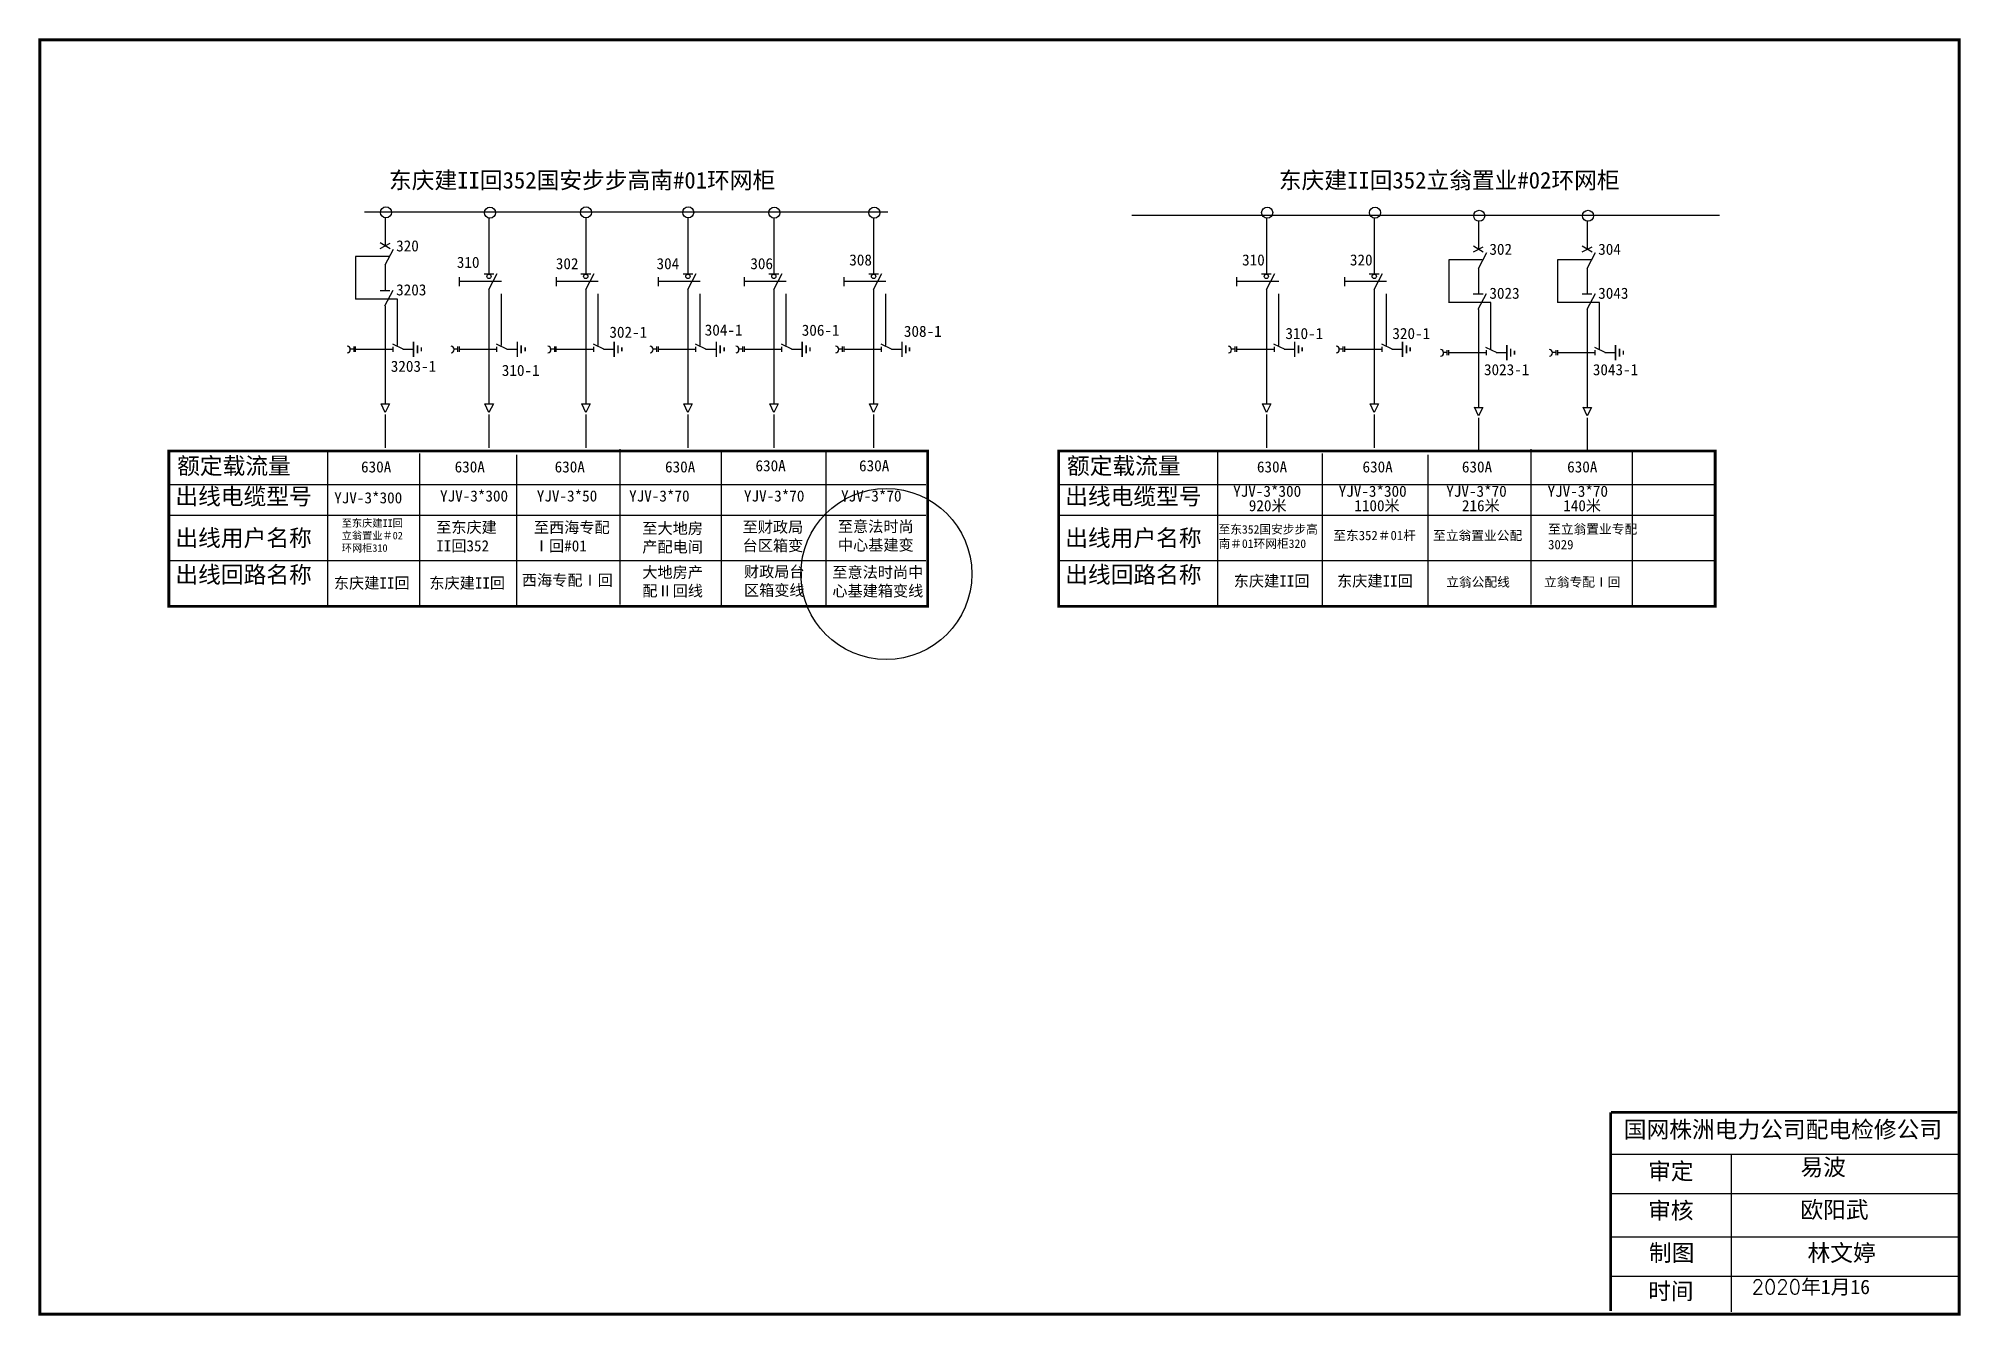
# Model space of a CAD drawing. Extents: x -1 to 345, y -241 to -11.
import ezdxf

# ---------------------------------------------------------------- set-up
doc = ezdxf.new("R2010")
doc.units = 0
doc.header["$LTSCALE"] = 0.774411
doc.linetypes.add('ACAD_ISO02W100', pattern=[15, 12, -3])
doc.linetypes.add('CENTER', pattern=[50.8, 31.75, -6.35, 6.35, -6.35])
doc.layers.get('0').update_dxf_attribs({"linetype": 'CONTINUOUS'})
doc.styles.add('HZ', font='')
doc.styles.get("Standard").update_dxf_attribs({"font": '', "height": 2.5})
doc.styles.add('STYLE1', font='txt.shx', dxfattribs={"height": 2.6})
doc.styles.add('字体', font='', dxfattribs={"height": 2.5})
doc.styles.get('HZ').set_extended_font_data('SimSun')
doc.styles.get('Standard').set_extended_font_data('SimSun')
doc.styles.get('字体').set_extended_font_data('KaiTi_GB2312')

msp = doc.modelspace()

# ---------------------------------------------------------------- linework, layer by layer
for p, q in [((58.18, -42.51), (152.37, -42.51)), ((61.91, -43.6), (61.91, -48.5)), ((80.59, -43.6), (80.59, -53.65)), ((98.01, -43.6), (98.01, -53.65)), ((116.4, -43.6), (116.4, -53.65)), ((131.86, -43.6), (131.86, -53.65)), ((149.81, -43.6), (149.81, -53.65)), ((196.3, -43.12), (302.09, -43.12)), ((220.51, -43.6), (220.51, -53.65)), ((239.92, -43.6), (239.92, -53.65)), ((258.68, -44.21), (258.68, -49.11)), ((278.27, -44.21), (278.27, -49.11)), ((61.02, -48.03), (62.79, -49.1)), ((61.02, -49.1), (62.79, -48.15)), ((61.91, -52.06), (63.41, -49.22)), ((257.79, -48.64), (259.56, -49.71)), ((257.79, -49.71), (259.56, -48.77)), ((258.68, -52.67), (260.18, -49.83)), ((277.38, -48.64), (279.15, -49.71)), ((277.38, -49.71), (279.15, -48.77)), ((278.27, -52.67), (279.77, -49.83)), ((61.91, -52.12), (61.91, -56.61)), ((75.23, -54.23), (75.23, -55.9)), ((79.7, -53.68), (81.47, -53.68)), ((80.59, -56.45), (82.09, -53.61)), ((92.66, -54.23), (92.66, -55.9)), ((97.13, -53.68), (98.9, -53.68)), ((98.01, -56.45), (99.51, -53.61)), ((111.05, -54.23), (111.05, -55.9)), ((115.52, -53.68), (117.29, -53.68)), ((116.4, -56.45), (117.9, -53.61)), ((126.51, -54.23), (126.51, -55.9)), ((130.98, -53.68), (132.75, -53.68)), ((131.86, -56.45), (133.36, -53.61)), ((144.46, -54.23), (144.46, -55.9)), ((148.93, -53.68), (150.7, -53.68)), ((149.81, -56.45), (151.31, -53.61)), ((215.15, -54.23), (215.15, -55.9)), ((219.62, -53.68), (221.39, -53.68)), ((220.51, -56.45), (222.01, -53.61)), ((234.57, -54.23), (234.57, -55.9)), ((239.04, -53.68), (240.81, -53.68)), ((239.92, -56.45), (241.42, -53.61)), ((258.68, -52.73), (258.68, -57.23)), ((278.27, -52.73), (278.27, -57.23)), ((60.99, -56.63), (62.76, -56.63)), ((61.87, -59.4), (63.37, -56.56)), ((80.59, -56.37), (80.59, -76.97)), ((98.01, -56.37), (98.01, -76.97)), ((116.4, -56.37), (116.4, -76.97)), ((131.86, -56.37), (131.86, -76.97)), ((149.81, -56.37), (149.81, -76.97)), ((220.51, -56.37), (220.51, -76.97)), ((239.92, -56.37), (239.92, -76.97)), ((257.76, -57.25), (259.53, -57.25)), ((258.64, -60.01), (260.14, -57.17)), ((277.35, -57.25), (279.12, -57.25)), ((278.24, -60.01), (279.74, -57.17)), ((61.91, -59.47), (61.91, -76.97)), ((258.68, -60.08), (258.68, -77.58)), ((278.27, -60.08), (278.27, -77.58)), ((56.25, -67.18), (55.62, -67.18)), ((56.25, -66.75), (56.25, -67.67)), ((56.53, -66.75), (56.53, -67.67)), ((56.57, -67.22), (63.29, -67.22)), ((63.21, -66.22), (65.21, -67.22)), ((63.29, -66.76), (63.29, -67.68)), ((65.1, -67.18), (66.98, -67.18)), ((74.93, -67.18), (74.3, -67.18)), ((74.93, -66.75), (74.93, -67.67)), ((75.21, -66.75), (75.21, -67.67)), ((75.25, -67.22), (81.97, -67.22)), ((81.89, -66.22), (83.89, -67.22)), ((81.97, -66.76), (81.97, -67.68)), ((83.78, -67.18), (85.66, -67.18)), ((92.36, -67.18), (91.73, -67.18)), ((92.36, -66.75), (92.36, -67.67)), ((92.64, -66.75), (92.64, -67.67)), ((92.68, -67.22), (99.4, -67.22)), ((99.32, -66.22), (101.32, -67.22)), ((99.4, -66.76), (99.4, -67.68)), ((101.2, -67.18), (103.09, -67.18)), ((110.75, -67.18), (110.12, -67.18)), ((110.75, -66.75), (110.75, -67.67)), ((111.03, -66.75), (111.03, -67.67)), ((111.07, -67.22), (117.79, -67.22)), ((117.71, -66.22), (119.71, -67.22)), ((117.79, -66.76), (117.79, -67.68)), ((119.59, -67.18), (121.48, -67.18)), ((126.21, -67.18), (125.58, -67.18)), ((126.21, -66.75), (126.21, -67.67)), ((126.49, -66.75), (126.49, -67.67)), ((126.53, -67.22), (133.25, -67.22)), ((133.17, -66.22), (135.17, -67.22)), ((133.25, -66.76), (133.25, -67.68)), ((135.06, -67.18), (136.94, -67.18)), ((144.16, -67.18), (143.53, -67.18)), ((144.16, -66.75), (144.16, -67.67)), ((144.44, -66.75), (144.44, -67.67)), ((144.48, -67.22), (151.2, -67.22)), ((151.12, -66.22), (153.12, -67.22)), ((151.2, -66.76), (151.2, -67.68)), ((153.01, -67.18), (154.89, -67.18)), ((214.85, -67.18), (214.22, -67.18)), ((214.85, -66.75), (214.85, -67.67)), ((215.13, -66.75), (215.13, -67.67)), ((215.17, -67.22), (221.89, -67.22)), ((221.81, -66.22), (223.81, -67.22)), ((221.89, -66.76), (221.89, -67.68)), ((223.7, -67.18), (225.58, -67.18)), ((234.27, -67.18), (233.64, -67.18)), ((234.27, -66.75), (234.27, -67.67)), ((234.55, -66.75), (234.55, -67.67)), ((234.59, -67.22), (241.31, -67.22)), ((241.23, -66.22), (243.23, -67.22)), ((241.31, -66.76), (241.31, -67.68)), ((243.11, -67.18), (245, -67.18)), ((253.02, -67.79), (252.39, -67.79)), ((253.02, -67.37), (253.02, -68.28)), ((253.3, -67.37), (253.3, -68.28)), ((253.34, -67.83), (260.06, -67.83)), ((259.98, -66.83), (261.98, -67.83)), ((260.06, -67.37), (260.06, -68.29)), ((261.87, -67.79), (263.75, -67.79)), ((272.61, -67.79), (271.98, -67.79)), ((272.61, -67.37), (272.61, -68.28)), ((272.9, -67.37), (272.9, -68.28)), ((272.93, -67.83), (279.65, -67.83)), ((279.58, -66.83), (281.58, -67.83)), ((279.65, -67.37), (279.65, -68.29)), ((281.46, -67.79), (283.34, -67.79)), ((61.17, -77.06), (62.7, -77.06)), ((61.91, -78.6), (61.19, -77.03)), ((62.7, -77.06), (61.91, -78.6)), ((79.85, -77.06), (81.38, -77.06)), ((80.59, -78.6), (79.87, -77.03)), ((81.38, -77.06), (80.59, -78.6)), ((97.27, -77.06), (98.8, -77.06)), ((98.02, -78.6), (97.29, -77.03)), ((98.8, -77.06), (98.02, -78.6)), ((115.66, -77.06), (117.19, -77.06)), ((116.41, -78.6), (115.68, -77.03)), ((117.19, -77.06), (116.41, -78.6)), ((131.13, -77.06), (132.65, -77.06)), ((131.87, -78.6), (131.14, -77.03)), ((132.65, -77.06), (131.87, -78.6)), ((149.08, -77.06), (150.6, -77.06)), ((149.82, -78.6), (149.09, -77.03)), ((150.6, -77.06), (149.82, -78.6)), ((219.77, -77.06), (221.3, -77.06)), ((220.51, -78.6), (219.79, -77.03)), ((221.3, -77.06), (220.51, -78.6)), ((239.18, -77.06), (240.71, -77.06)), ((239.93, -78.6), (239.2, -77.03)), ((240.71, -77.06), (239.93, -78.6)), ((257.94, -77.67), (259.47, -77.67)), ((258.69, -79.22), (257.96, -77.64)), ((259.47, -77.67), (258.69, -79.22)), ((277.53, -77.67), (279.06, -77.67)), ((278.28, -79.22), (277.55, -77.64)), ((279.06, -77.67), (278.28, -79.22)), ((51.55, -85.52), (51.55, -113.47)), ((68.11, -85.97), (68.11, -113.24)), ((85.57, -86.2), (85.57, -113.24)), ((104.13, -85.18), (104.13, -113.14)), ((122.37, -85.58), (122.37, -113.31)), ((141.23, -85.74), (141.23, -113.47)), ((211.71, -85.52), (211.71, -113.47)), ((230.56, -85.97), (230.56, -113.24)), ((249.56, -86.2), (249.56, -113.24)), ((268.11, -85.18), (268.11, -113.14)), ((286.36, -85.58), (286.36, -113.31)), ((23.15, -91.56), (159.21, -91.56)), ((183.31, -91.56), (301.29, -91.56)), ((23.15, -97.06), (159.21, -97.06)), ((183.31, -97.06), (301.29, -97.06)), ((23.15, -105.25), (159.21, -105.25)), ((183.31, -105.25), (301.29, -105.25))]:
    msp.add_line(p, q)
at = {"color": 0, "linetype": 'Continuous'}
for p, q in [((62.6, -50.53), (56.56, -50.53)), ((56.56, -50.53), (56.56, -58.18)), ((259.37, -51.14), (253.33, -51.14)), ((253.33, -51.14), (253.33, -58.8)), ((278.96, -51.14), (272.92, -51.14)), ((272.92, -51.14), (272.92, -58.8))]:
    msp.add_line(p, q, dxfattribs=at)
at = {"linetype": 'ACAD_ISO02W100'}
for p, q in [((82.82, -55.06), (75.23, -55.06)), ((82.82, -66.57), (82.82, -55.06)), ((100.24, -55.06), (92.66, -55.06)), ((100.24, -66.57), (100.24, -55.06)), ((118.63, -55.06), (111.05, -55.06)), ((118.63, -66.57), (118.63, -55.06)), ((134.09, -55.06), (126.51, -55.06)), ((134.09, -66.57), (134.09, -55.06)), ((152.04, -55.06), (144.46, -55.06)), ((152.04, -66.57), (152.04, -55.06)), ((222.74, -55.06), (215.15, -55.06)), ((222.74, -66.57), (222.74, -55.06)), ((242.15, -55.06), (234.57, -55.06)), ((242.15, -66.57), (242.15, -55.06)), ((64.14, -58.18), (56.55, -58.18)), ((64.14, -66.57), (64.14, -58.18)), ((260.91, -58.79), (253.32, -58.79)), ((260.91, -67.18), (260.91, -58.8)), ((280.5, -58.79), (272.91, -58.79)), ((280.5, -67.18), (280.5, -58.8))]:
    msp.add_line(p, q, dxfattribs=at)
at = {"linetype": 'CENTER'}
for p, q in [((61.91, -78.93), (61.91, -84.96)), ((80.59, -78.93), (80.59, -84.96)), ((98.02, -78.93), (98.02, -84.96)), ((116.41, -78.93), (116.41, -84.96)), ((131.87, -78.93), (131.87, -84.96)), ((149.82, -78.93), (149.82, -84.96)), ((220.51, -78.93), (220.51, -84.96)), ((239.93, -78.93), (239.93, -84.96)), ((258.69, -79.54), (258.69, -85.57)), ((278.28, -79.54), (278.28, -85.57))]:
    msp.add_line(p, q, dxfattribs=at)
at = {"linetype": 'Continuous'}
for p, q in [((282.52, -212.01), (344.88, -212.01)), ((304.16, -212.02), (304.16, -240.35)), ((282.52, -219.12), (344.88, -219.12)), ((282.52, -226.87), (344.88, -226.87)), ((282.52, -233.97), (344.88, -233.97))]:
    msp.add_line(p, q, dxfattribs=at)
at = {"linetype": 'Continuous', "const_width": 0.5}
msp.add_lwpolyline([(-0.25, -11.56), (345.21, -11.56), (345.21, -240.8), (-0.25, -240.8)], close=True, dxfattribs=at)
at = {"const_width": 0.5}
for points in [[(22.96, -85.52), (159.56, -85.52), (159.56, -113.47), (22.96, -113.47)], [(183.12, -85.52), (301.29, -85.52), (301.29, -113.47), (183.12, -113.47)]]:
    msp.add_lwpolyline(points, close=True, dxfattribs=at)
at = {"linetype": 'Continuous', "const_width": 0.5}
for points in [[(282.48, -204.51), (282.48, -240.24)], [(282.52, -204.51), (344.88, -204.51)]]:
    msp.add_lwpolyline(points, dxfattribs=at)
for centre, radius in [((62.05, -42.6), 0.996), ((80.77, -42.64), 0.996), ((98.06, -42.6), 0.996), ((116.45, -42.6), 0.996), ((131.96, -42.64), 0.996), ((149.96, -42.64), 0.996), ((220.66, -42.64), 0.996), ((240.07, -42.64), 0.996), ((258.82, -43.21), 0.996), ((278.41, -43.21), 0.996), ((80.59, -54.11), 0.384), ((98.01, -54.11), 0.384), ((116.4, -54.11), 0.384), ((131.86, -54.11), 0.384), ((149.81, -54.11), 0.384), ((220.51, -54.11), 0.384), ((239.92, -54.11), 0.384)]:
    msp.add_circle(centre, radius)
at = {"color": 1, "linetype": 'Continuous'}
msp.add_circle((152.11, -107.65), 15.38, dxfattribs=at)
for centre in [(55.02, -67.27), (73.7, -67.27), (91.12, -67.27), (109.51, -67.27), (124.97, -67.27), (142.92, -67.27), (213.62, -67.27), (233.03, -67.27), (251.79, -67.88), (271.38, -67.88)]:
    msp.add_arc(centre, 0.613, 278.5404, 83.6643)
for points in [[(66.87, -68.63), (67.15, -68.63), (66.87, -65.83), (67.15, -65.83)], [(67.85, -66.53), (67.57, -66.53), (67.85, -67.93), (67.57, -67.93)], [(68.27, -67.58), (68.55, -67.58), (68.27, -66.88), (68.55, -66.88)], [(85.55, -68.63), (85.83, -68.63), (85.55, -65.83), (85.83, -65.83)], [(86.53, -66.53), (86.25, -66.53), (86.53, -67.93), (86.25, -67.93)], [(86.95, -67.58), (87.23, -67.58), (86.95, -66.88), (87.23, -66.88)], [(102.98, -68.63), (103.26, -68.63), (102.98, -65.83), (103.26, -65.83)], [(103.96, -66.53), (103.68, -66.53), (103.96, -67.93), (103.68, -67.93)], [(104.38, -67.58), (104.66, -67.58), (104.38, -66.88), (104.66, -66.88)], [(121.37, -68.63), (121.65, -68.63), (121.37, -65.83), (121.65, -65.83)], [(122.35, -66.53), (122.07, -66.53), (122.35, -67.93), (122.07, -67.93)], [(122.77, -67.58), (123.05, -67.58), (122.77, -66.88), (123.05, -66.88)], [(136.83, -68.63), (137.11, -68.63), (136.83, -65.83), (137.11, -65.83)], [(137.81, -66.53), (137.53, -66.53), (137.81, -67.93), (137.53, -67.93)], [(138.23, -67.58), (138.51, -67.58), (138.23, -66.88), (138.51, -66.88)], [(154.78, -68.63), (155.06, -68.63), (154.78, -65.83), (155.06, -65.83)], [(155.76, -66.53), (155.48, -66.53), (155.76, -67.93), (155.48, -67.93)], [(156.14, -67.58), (156.42, -67.58), (156.14, -66.88), (156.42, -66.88)], [(225.47, -68.63), (225.75, -68.63), (225.47, -65.83), (225.75, -65.83)], [(226.45, -66.53), (226.17, -66.53), (226.45, -67.93), (226.17, -67.93)], [(226.83, -67.58), (227.11, -67.58), (226.83, -66.88), (227.11, -66.88)], [(244.88, -68.63), (245.16, -68.63), (244.88, -65.83), (245.16, -65.83)], [(245.86, -66.53), (245.58, -66.53), (245.86, -67.93), (245.58, -67.93)], [(246.24, -67.58), (246.52, -67.58), (246.24, -66.88), (246.52, -66.88)], [(263.64, -69.24), (263.92, -69.24), (263.64, -66.44), (263.92, -66.44)], [(264.62, -67.14), (264.34, -67.14), (264.62, -68.54), (264.34, -68.54)], [(265.04, -68.19), (265.32, -68.19), (265.04, -67.49), (265.32, -67.49)], [(283.23, -69.24), (283.51, -69.24), (283.23, -66.44), (283.51, -66.44)], [(284.21, -67.14), (283.93, -67.14), (284.21, -68.54), (283.93, -68.54)], [(284.63, -68.19), (284.91, -68.19), (284.63, -67.49), (284.91, -67.49)]]:
    msp.add_trace(points)

# ---------------------------------------------------------------- texts
at = {"style": 'HZ'}
for s, p in [('东庆建II回352国安步步高南#01环网柜', (62.59, -38.31)), ('东庆建II回352立翁置业#02环网柜', (222.75, -38.31)), ('额定载流量', (24.46, -89.69)), ('额定载流量', (184.62, -89.69)), ('出线电缆型号', (24.14, -95.18)), ('出线电缆型号', (184.3, -95.18)), ('出线用户名称', (24.14, -102.66)), ('出线用户名称', (184.3, -102.66)), ('出线回路名称', (24.14, -109.26)), ('出线回路名称', (184.3, -109.26))]:
    msp.add_text(s, height=3, dxfattribs=at).set_placement(p)
for s, p in [('320', (63.88, -49.62)), ('302', (260.65, -50.23)), ('304', (280.24, -50.23)), ('310', (74.8, -52.58)), ('302', (92.62, -52.82)), ('304', (110.75, -52.82)), ('306', (127.63, -52.82)), ('308', (145.44, -52.15)), ('310', (216.14, -52.15)), ('320', (235.55, -52.15)), ('3203', (63.88, -57.53)), ('3023', (260.65, -58.14)), ('3043', (280.24, -58.14)), ('302-1', (102.26, -65.15)), ('304-1', (119.42, -64.76)), ('306-1', (136.88, -64.79)), ('308-1', (155.27, -64.99)), ('310-1', (223.94, -65.38)), ('320-1', (243.19, -65.38)), ('3203-1', (62.91, -71.28)), ('310-1', (82.9, -72.02)), ('3023-1', (259.68, -71.89)), ('3043-1', (279.27, -71.89)), ('630A', (57.56, -89.38)), ('630A', (74.41, -89.38)), ('630A', (92.41, -89.38)), ('630A', (112.28, -89.38)), ('630A', (128.56, -89.17)), ('630A', (147.2, -89.17)), ('630A', (218.81, -89.38)), ('630A', (237.81, -89.38)), ('630A', (255.7, -89.38)), ('630A', (274.65, -89.38)), ('YJV-3*300', (52.73, -94.94)), ('YJV-3*300', (71.78, -94.61)), ('YJV-3*50', (89.19, -94.61)), ('YJV-3*70', (105.81, -94.61)), ('YJV-3*70', (126.48, -94.61)), ('YJV-3*70', (143.96, -94.61)), ('YJV-3*300', (214.53, -93.76)), ('YJV-3*300', (233.52, -93.76)), ('YJV-3*70', (252.89, -93.76)), ('YJV-3*70', (271.12, -93.76)), ('920米', (217.35, -96.35)), ('1100米', (236.34, -96.35)), ('216米', (255.71, -96.35)), ('140米', (273.94, -96.35))]:
    msp.add_text(s, height=2).set_placement(p)
at = {"attachment_point": 1, "style": 'HZ'}
for s, insert, char_height, width in [('至东庆建II回立翁置业＃02环网柜310', (54.09, -97.82), 1.3442, 12.2615), ('至东庆建II回352', (71.08, -98.24), 2, 11.5913), ('至西海专配Ⅰ回#01', (88.67, -98.26), 2, 13.8193), ('{\\f\uffbfﾬￌﾣﾤ_GB2312|b0|i0|c134|p49;至大地房产配电间}', (108.19, -98.43), 2, 11.2055), ('{\\f\uffbfﾬￌﾣﾤ_GB2312|b0|i0|c134|p49;至财政局台区箱变}', (126.24, -98.19), 2, 12.9332), ('至意法时尚中心基建变', (143.39, -98.1), 2, 15.2815), ('至东352国安步步高南＃01环网柜320', (211.9, -98.85), 1.5428, 18.6351), ('至东352＃01杆', (232.55, -99.88), 1.68, 18.8531), ('{\\f\uffbfﾬￌﾣﾤ_GB2312|b0|i0|c134|p49;至立翁置业公配}', (250.52, -99.88), 1.6796, 18.8531), ('至立翁置业专配3029', (271.22, -98.72), 1.6796, 18.8531), ('{\\f\uffbfﾬￌﾣﾤ_GB2312|b0|i0|c134|p49;大地房产配Ⅱ回线}', (108.19, -106.34), 2, 11.2055), ('{\\f\uffbfﾬￌﾣﾤ_GB2312|b0|i0|c134|p49;财政局台区箱变线}', (126.48, -106.23), 2, 11.7661), ('至意法时尚中心基建箱变线', (142.39, -106.34), 2, 18.7539), ('东庆建II回', (52.67, -108.27), 2, 14.5002), ('东庆建II回', (69.85, -108.27), 2, 14.5002), ('西海专配Ⅰ回', (86.51, -107.75), 2, 19.2157), ('东庆建II回', (214.63, -107.9), 2, 14.5002), ('东庆建II回', (233.23, -107.9), 2, 14.5002), ('{\\f\uffbfﾬￌﾣﾤ_GB2312|b0|i0|c134|p49;立翁公配线}', (252.88, -108.24), 1.6796, 18.8531), ('{\\f\uffbfﾬￌﾣﾤ_GB2312|b0|i0|c134|p49;立翁专配Ⅰ回}', (270.5, -108.25), 1.6796, 18.8531)]:
    msp.add_mtext(s, dxfattribs=dict(at, insert=insert, char_height=char_height, width=width))
at = {"linetype": 'Continuous', "char_height": 3, "attachment_point": 1, "style": '字体'}
for s, insert, width in [('{\\fSimSun|b0|i0|c134|p2;国网株洲电力公司配电检修公司}', (284.84, -206.06), 82.0179), ('审定', (289.21, -213.57), 23.4615), ('{\\fSimSun|b0|i0|c134|p2;易波}', (316.64, -212.84), 23.4615), ('审核', (289.21, -220.64), 23.4615), ('{\\fSimSun|b0|i0|c134|p2;欧阳武}', (316.64, -220.51), 33.0539), ('制图', (289.37, -228.26), 23.4615), ('{\\fSimSun|b0|i0|c134|p2;林文婷}', (317.91, -228.28), 23.4615), ('时间', (289.21, -235.14), 23.4615)]:
    msp.add_mtext(s, dxfattribs=dict(at, insert=insert, width=width))
at = {"color": 1, "linetype": 'Continuous', "insert": (307.85, -234.59), "char_height": 2.6, "width": 31.6709, "attachment_point": 1, "style": 'STYLE1'}
msp.add_mtext('{\\C0;2020\\fSimSun|b0|i0|c134|p2;年\\Ftxt|c134;1\\fSimSun|b0|i0|c134|p2;月\\Ftxt|c134;16}', dxfattribs=at)

doc.saveas('drawing.dxf')
